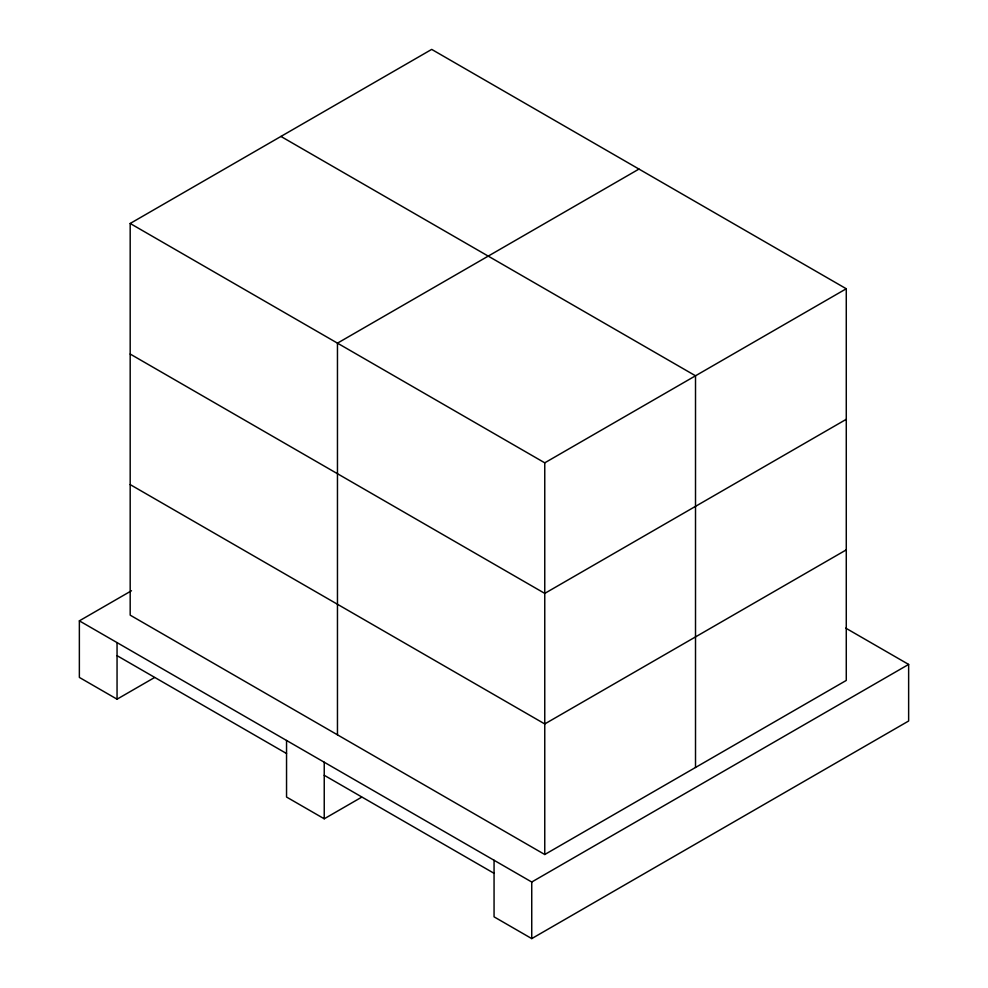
<?xml version="1.0" encoding="UTF-8"?>
<svg xmlns="http://www.w3.org/2000/svg" width="988" height="988" viewBox="0 0 988 988"><rect width="100%" height="100%" fill="white"/><g stroke="black" fill="none" stroke-linecap="round" stroke-linejoin="round"><path stroke-width="1.48" d="M130.181 223.473L431.694 49.4L846.271 288.755L846.271 680.436L544.759 854.509L130.181 615.154L130.181 223.473L544.759 462.829L846.271 288.755M638.977 169.072L337.464 343.157L337.464 734.825M154.474 677.57L117.053 699.183L79.361 677.422L79.361 620.847L131.49 590.75M846.271 419.307L544.759 593.393L130.181 354.037M286.545 740.469L286.545 797.044L324.237 818.793L361.657 797.193M846.271 549.871L544.759 723.945L130.181 484.589M79.361 620.847L531.742 882.025L908.639 664.43L908.639 721.005L531.742 938.6L494.062 916.839L494.062 860.264M280.938 136.443L695.515 375.786L695.515 767.466M845.74 628.121L908.639 664.43M117.053 655.662L286.545 753.523M324.237 775.284L494.062 873.318M544.759 462.829L544.759 854.509M531.742 882.025L531.742 938.6M324.237 762.217L324.237 818.793M117.053 642.608L117.053 699.183"/></g></svg>
